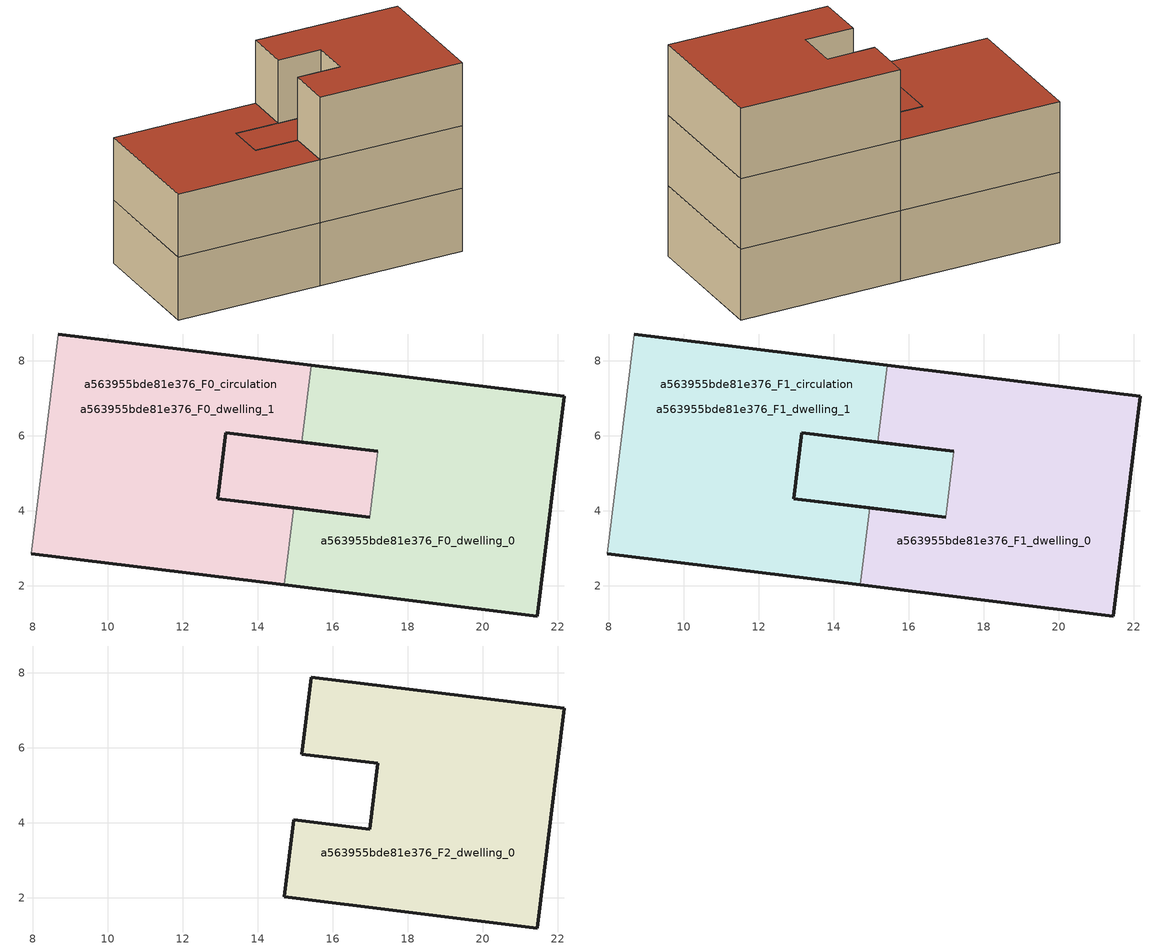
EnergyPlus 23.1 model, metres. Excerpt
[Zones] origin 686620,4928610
a563955bde81e376_F0_dwelling_0
 floor ground (EU_floor_Construction): 22.18,7.06 21.46,1.2 14.71,2.03 14.96,4.08 16.99,3.83 17.2,5.59 15.18,5.84 15.43,7.89 z0
 wall outside (EU_wall_Construction): 15.18,5.84 17.2,5.59 / 16.99,3.83 14.96,4.08 / 14.71,2.03 21.46,1.2 22.18,7.06 15.43,7.89 z0:3
 wall to a563955bde81e376_F0_dwelling_1 (EU_wall_Construction): 15.43,7.89 15.18,5.84 / 14.96,4.08 14.71,2.03 z0:3
 wall to a563955bde81e376_F0_circulation (EU_wall_Construction): 17.2,5.59 16.99,3.83 z0:3
a563955bde81e376_F0_dwelling_1
 floor ground (EU_floor_Construction): 15.43,7.89 15.18,5.84 13.16,6.09 12.94,4.33 14.96,4.08 14.71,2.03 7.97,2.86 8.69,8.72 z0; 17.2,5.59 16.99,3.83 14.96,4.08 12.94,4.33 13.16,6.09 z0
 wall outside (EU_wall_Construction): 7.97,2.86 14.71,2.03 / 14.96,4.08 12.94,4.33 13.16,6.09 15.18,5.84 / 15.43,7.89 8.69,8.72 z0:3
 wall adiabatic (EU_wall_Construction): 8.69,8.72 7.97,2.86 z0:3
a563955bde81e376_F0_circulation
 floor ground (EU_floor_Construction): 15.43,7.89 15.18,5.84 13.16,6.09 12.94,4.33 14.96,4.08 14.71,2.03 7.97,2.86 8.69,8.72 z0; 17.2,5.59 16.99,3.83 14.96,4.08 12.94,4.33 13.16,6.09 z0
 wall outside (EU_wall_Construction): 17.2,5.59 13.16,6.09 12.94,4.33 16.99,3.83 z0:3
a563955bde81e376_F1_dwelling_0
 floor to a563955bde81e376_F0_dwelling_0 (EU_floor_Construction): 22.18,7.06 21.46,1.2 14.71,2.03 14.96,4.08 16.99,3.83 17.2,5.59 15.18,5.84 15.43,7.89 z3
 wall outside (EU_wall_Construction): 15.18,5.84 17.2,5.59 / 16.99,3.83 14.96,4.08 / 14.71,2.03 21.46,1.2 22.18,7.06 15.43,7.89 z3:6
 wall to a563955bde81e376_F1_dwelling_1 (EU_wall_Construction): 15.43,7.89 15.18,5.84 / 14.96,4.08 14.71,2.03 z3:6
 wall to a563955bde81e376_F1_circulation (EU_wall_Construction): 17.2,5.59 16.99,3.83 z3:6
a563955bde81e376_F1_dwelling_1
 floor outside (EU_floor_Construction): 15.43,7.89 15.18,5.84 13.16,6.09 12.94,4.33 14.96,4.08 14.71,2.03 7.97,2.86 8.69,8.72 z3; 17.2,5.59 16.99,3.83 14.96,4.08 12.94,4.33 13.16,6.09 z3
 wall outside (EU_wall_Construction): 7.97,2.86 14.71,2.03 / 14.96,4.08 12.94,4.33 13.16,6.09 15.18,5.84 / 15.43,7.89 8.69,8.72 z3:6
 wall adiabatic (EU_wall_Construction): 8.69,8.72 7.97,2.86 z3:6
 roof outside (EU_roof_Construction): 16.99,3.83 17.2,5.59 13.16,6.09 12.94,4.33 14.96,4.08 z6; 14.71,2.03 14.96,4.08 12.94,4.33 13.16,6.09 15.18,5.84 15.43,7.89 8.69,8.72 7.97,2.86 z6
a563955bde81e376_F1_circulation
 floor to a563955bde81e376_F0_circulation (EU_floor_Construction): 15.43,7.89 15.18,5.84 13.16,6.09 12.94,4.33 14.96,4.08 14.71,2.03 7.97,2.86 8.69,8.72 z3; 17.2,5.59 16.99,3.83 14.96,4.08 12.94,4.33 13.16,6.09 z3
 wall outside (EU_wall_Construction): 17.2,5.59 13.16,6.09 12.94,4.33 16.99,3.83 z3:6
 roof outside (EU_roof_Construction): 16.99,3.83 17.2,5.59 13.16,6.09 12.94,4.33 14.96,4.08 z6; 14.71,2.03 14.96,4.08 12.94,4.33 13.16,6.09 15.18,5.84 15.43,7.89 8.69,8.72 7.97,2.86 z6
a563955bde81e376_F2_dwelling_0
 floor to a563955bde81e376_F1_dwelling_0 (EU_floor_Construction): 22.18,7.06 21.46,1.2 14.71,2.03 14.96,4.08 16.99,3.83 17.2,5.59 15.18,5.84 15.43,7.89 z6
 wall outside (EU_wall_Construction): 22.18,7.06 15.43,7.89 15.18,5.84 17.2,5.59 16.99,3.83 14.96,4.08 14.71,2.03 21.46,1.2 22.18,7.06 z6:9
 roof outside (EU_roof_Construction): 21.46,1.2 22.18,7.06 15.43,7.89 15.18,5.84 17.2,5.59 16.99,3.83 14.96,4.08 14.71,2.03 z9
[Building]
EU S2 Campaign: North Axis=0; Terrain=City; Solar Distribution=FullExterior
[Site:Location]
Bologna: Latitude=44.5; Longitude=11.25; Time Zone=1; Elevation=37
[SizingPeriod:WeatherFileDays]
AnnualSizingPeriod: Begin Month=1; Begin Day of Month=1; End Month=12; End Day of Month=31; Day of Week for Start Day=Monday; Use Weather File Daylight Saving Period=No; Use Weather File Rain and Snow Indicators=No
[MATERIAL]
EU_InternalMass_Material: Roughness=MediumRough; Thickness=0.1; Conductivity=1; Density=1800; Specific Heat=900; Thermal Absorptance=0.9; Solar Absorptance=0.7; Visible Absorptance=0.7
[MATERIAL:NOMASS] Roughness=MediumRough; Thermal Absorptance=0.9; Solar Absorptance=0.7; Visible Absorptance=0.7
Name | Thermal Resistance
EU_wall_NoMass | 0.937881
EU_roof_NoMass | 0.548572
EU_floor_NoMass | 0.71348
[CONSTRUCTION]
EU_wall_Construction: EU_wall_NoMass
EU_roof_Construction: EU_roof_NoMass
EU_floor_Construction: EU_floor_NoMass
EU_InternalMass_Construction: EU_InternalMass_Material
[ZONE] Type=1; Multiplier=1; Ceiling Height=autocalculate; Floor Area=autocalculate; Part of Total Floor Area=Yes
Name | Volume
a563955bde81e376_F0_dwelling_0; a563955bde81e376_F1_dwelling_0; a563955bde81e376_F2_dwelling_0 | 109.529
a563955bde81e376_F0_dwelling_1; a563955bde81e376_F1_dwelling_1; a563955bde81e376_F0_circulation; a563955bde81e376_F1_circulation | 131.197
[INTERNALMASS] Construction=EU_InternalMass_Construction
Name | Zone or ZoneList | Surface Area
a563955bde81e376_F0_dwelling_0_EU_InternalMass | a563955bde81e376_F0_dwelling_0 | 36.5102
a563955bde81e376_F0_dwelling_1_EU_InternalMass | a563955bde81e376_F0_dwelling_1 | 36.5102
a563955bde81e376_F1_dwelling_0_EU_InternalMass | a563955bde81e376_F1_dwelling_0 | 36.5102
a563955bde81e376_F1_dwelling_1_EU_InternalMass | a563955bde81e376_F1_dwelling_1 | 36.5102
a563955bde81e376_F2_dwelling_0_EU_InternalMass | a563955bde81e376_F2_dwelling_0 | 80.2422
[OTHEREQUIPMENT] Fuel Type=Electricity; Design Level Calculation Method=Watts/Area; Power per Zone Floor Area=1; Fraction Latent=0; Fraction Radiant=0; Fraction Lost=0; Carbon Dioxide Generation Rate=0; EndUse Subcategory=EU_Step8_InternalGains
Name | Zone or ZoneList or Space or SpaceList | Schedule
EU_Step8_InternalGain_a563955bde81e376_F0_dwelling_0_f000 | a563955bde81e376_F0_dwelling_0 | EU_Step8_GainSchedule_a563955bde81e376_F0_dwelling_0_f000
EU_Step8_InternalGain_a563955bde81e376_F0_dwelling_1_f000 | a563955bde81e376_F0_dwelling_1 | EU_Step8_GainSchedule_a563955bde81e376_F0_dwelling_1_f000
EU_Step8_InternalGain_a563955bde81e376_F1_dwelling_0_f000 | a563955bde81e376_F1_dwelling_0 | EU_Step8_GainSchedule_a563955bde81e376_F1_dwelling_0_f000
EU_Step8_InternalGain_a563955bde81e376_F1_dwelling_1_f000 | a563955bde81e376_F1_dwelling_1 | EU_Step8_GainSchedule_a563955bde81e376_F1_dwelling_1_f000
EU_Step8_InternalGain_a563955bde81e376_F2_dwelling_0_f000 | a563955bde81e376_F2_dwelling_0 | EU_Step8_GainSchedule_a563955bde81e376_F2_dwelling_0_f000
[ZONEINFILTRATION:DESIGNFLOWRATE] Schedule=EU_AlwaysOn; Design Flow Rate Calculation Method=Flow/Area; Flow Rate per Floor Area=0.0005; Constant Term Coefficient=1; Temperature Term Coefficient=0; Velocity Term Coefficient=0; Velocity Squared Term Coefficient=0
Name | Zone or ZoneList or Space or SpaceList
EU_Circulation_Infiltration_a563955bde81e376_F0_circulation | a563955bde81e376_F0_circulation
EU_Circulation_Infiltration_a563955bde81e376_F1_circulation | a563955bde81e376_F1_circulation
[ZONEVENTILATION:DESIGNFLOWRATE] Schedule=EU_AlwaysOn; Design Flow Rate Calculation Method=AirChanges/Hour; Air Changes per Hour=0.687892; Ventilation Type=Natural; Fan Pressure Rise=0; Fan Total Efficiency=1; Constant Term Coefficient=1; Temperature Term Coefficient=0; Velocity Term Coefficient=0; Velocity Squared Term Coefficient=0; Minimum Indoor Temperature=-100; Maximum Indoor Temperature=100; Delta Temperature=-100; Minimum Outdoor Temperature=-100; Maximum Outdoor Temperature=100; Maximum Wind Speed=40
Name | Zone or ZoneList or Space or SpaceList
EU_ConstantAir_a563955bde81e376_F0_dwelling_0 | a563955bde81e376_F0_dwelling_0
EU_ConstantAir_a563955bde81e376_F0_dwelling_1 | a563955bde81e376_F0_dwelling_1
EU_ConstantAir_a563955bde81e376_F1_dwelling_0 | a563955bde81e376_F1_dwelling_0
EU_ConstantAir_a563955bde81e376_F1_dwelling_1 | a563955bde81e376_F1_dwelling_1
EU_ConstantAir_a563955bde81e376_F2_dwelling_0 | a563955bde81e376_F2_dwelling_0
[HVACTEMPLATE:THERMOSTAT] Constant Heating Setpoint=20; Constant Cooling Setpoint=50
EU_HeatOnly_a563955bde81e376_F0_dwelling_0; EU_HeatOnly_a563955bde81e376_F0_dwelling_1; EU_HeatOnly_a563955bde81e376_F1_dwelling_0; EU_HeatOnly_a563955bde81e376_F1_dwelling_1; EU_HeatOnly_a563955bde81e376_F2_dwelling_0
[HVACTEMPLATE:ZONE:IDEALLOADSAIRSYSTEM] System Availability Schedule=EU_AlwaysOn; Maximum Heating Supply Air Temperature=50; Minimum Cooling Supply Air Temperature=13; Maximum Heating Supply Air Humidity Ratio=0.0156; Minimum Cooling Supply Air Humidity Ratio=0.0077; Heating Limit=NoLimit; Cooling Limit=NoLimit; Heating Availability Schedule=EU_AlwaysOn; Cooling Availability Schedule=EU_CoolingOff; Dehumidification Control Type=ConstantSensibleHeatRatio; Cooling Sensible Heat Ratio=0.7; Dehumidification Setpoint=60; Humidification Control Type=None; Humidification Setpoint=30; Outdoor Air Method=None; Outdoor Air Flow Rate per Person=0.00944; Outdoor Air Flow Rate per Zone Floor Area=0; Outdoor Air Flow Rate per Zone=0; Demand Controlled Ventilation Type=None; Outdoor Air Economizer Type=NoEconomizer; Heat Recovery Type=None; Sensible Heat Recovery Effectiveness=0.7; Latent Heat Recovery Effectiveness=0.65
Name | Template Thermostat
a563955bde81e376_F0_dwelling_0 | EU_HeatOnly_a563955bde81e376_F0_dwelling_0
a563955bde81e376_F0_dwelling_1 | EU_HeatOnly_a563955bde81e376_F0_dwelling_1
a563955bde81e376_F1_dwelling_0 | EU_HeatOnly_a563955bde81e376_F1_dwelling_0
a563955bde81e376_F1_dwelling_1 | EU_HeatOnly_a563955bde81e376_F1_dwelling_1
a563955bde81e376_F2_dwelling_0 | EU_HeatOnly_a563955bde81e376_F2_dwelling_0
[SIZING:ZONE] Zone Cooling Design Supply Air Temperature Input Method=SupplyAirTemperature; Zone Cooling Design Supply Air Temperature=13; Zone Heating Design Supply Air Temperature Input Method=SupplyAirTemperature; Zone Heating Design Supply Air Temperature=50; Zone Cooling Design Supply Air Humidity Ratio=0.008; Zone Heating Design Supply Air Humidity Ratio=0.008; Cooling Design Air Flow Method=DesignDay; Cooling Design Air Flow Rate=0; Cooling Minimum Air Flow per Zone Floor Area=0.000762; Cooling Minimum Air Flow=0; Cooling Minimum Air Flow Fraction=0.2; Heating Design Air Flow Method=DesignDay; Heating Design Air Flow Rate=0; Heating Maximum Air Flow per Zone Floor Area=0.002032; Heating Maximum Air Flow=0.141576; Heating Maximum Air Flow Fraction=0.3; Account for Dedicated Outdoor Air System=No; Dedicated Outdoor Air System Control Strategy=NeutralSupplyAir; Dedicated Outdoor Air Low Setpoint Temperature for Design=autosize; Dedicated Outdoor Air High Setpoint Temperature for Design=autosize; Zone Load Sizing Method=Sensible Load Only No Latent Load; Zone Latent Cooling Design Supply Air Humidity Ratio Input Method=HumidityRatioDifference; Zone Cooling Design Supply Air Humidity Ratio Difference=0.005; Zone Latent Heating Design Supply Air Humidity Ratio Input Method=HumidityRatioDifference; Zone Humidification Design Supply Air Humidity Ratio Difference=0.005
a563955bde81e376_F0_dwelling_0; a563955bde81e376_F0_dwelling_1; a563955bde81e376_F1_dwelling_0; a563955bde81e376_F1_dwelling_1; a563955bde81e376_F2_dwelling_0
[SCHEDULE:CONSTANT]
Name | Hourly Value
EU_AlwaysOn | 1
EU_CoolingOff | 0
[SCHEDULE:FILE] Column Number=1; Rows to Skip at Top=0; Number of Hours of Data=8760; Column Separator=Comma; Interpolate to Timestep=No; Minutes per Item=60; Adjust Schedule for Daylight Savings=Yes
Name | File
EU_Step8_GainSchedule_a563955bde81e376_F0_dwelling_0_f000 | ../../schedules/a563955bde81e376/a563955bde81e376_F0_dwelling_0_f000_gain.csv
EU_Step8_GainSchedule_a563955bde81e376_F0_dwelling_1_f000 | ../../schedules/a563955bde81e376/a563955bde81e376_F0_dwelling_1_f000_gain.csv
EU_Step8_GainSchedule_a563955bde81e376_F1_dwelling_0_f000 | ../../schedules/a563955bde81e376/a563955bde81e376_F1_dwelling_0_f000_gain.csv
EU_Step8_GainSchedule_a563955bde81e376_F1_dwelling_1_f000 | ../../schedules/a563955bde81e376/a563955bde81e376_F1_dwelling_1_f000_gain.csv
EU_Step8_GainSchedule_a563955bde81e376_F2_dwelling_0_f000 | ../../schedules/a563955bde81e376/a563955bde81e376_F2_dwelling_0_f000_gain.csv
